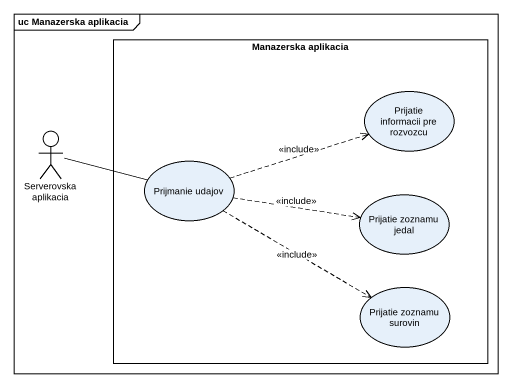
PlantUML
@startuml
mainframe uc Manazerska aplikacia
rectangle "Manazerska aplikacia" as Manazerska_aplikacia {
  usecase "Prijatie informacii pre rozvozcu" as Prijatie_informacii_pre
  usecase "Prijmanie udajov" as Prijmanie_udajov
  usecase "Prijatie zoznamu jedal" as Prijatie_zoznamu_jedal
  usecase "Prijatie zoznamu surovin" as Prijatie_zoznamu_surovin
}
actor "Serverovska aplikacia" as Serverovska_aplikacia
Serverovska_aplikacia -right- Prijmanie_udajov
Prijmanie_udajov .right.> Prijatie_informacii_pre : <<include>>
Prijmanie_udajov .right.> Prijatie_zoznamu_jedal : <<include>>
Prijmanie_udajov .right.> Prijatie_zoznamu_surovin : <<include>>
@enduml
